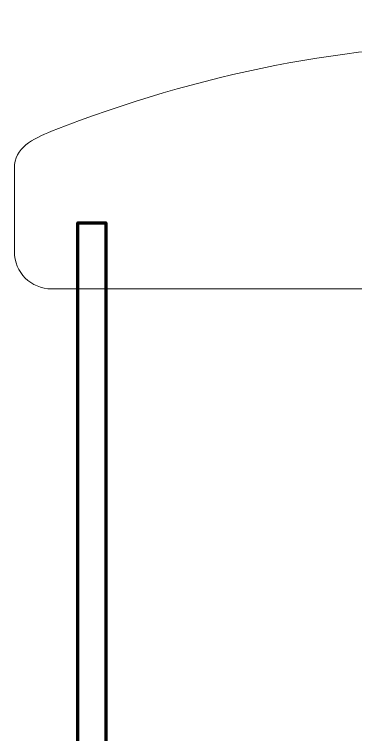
# Model space of a CAD drawing. Header units: centimetres. Extents: x -860 to -17, y -240 to 97.
# Drawn here: x -824.02 to -805.77, y 58.3 to 96.82 of the extents above; entities that cross this region are included whole.
import ezdxf

# ---------------------------------------------------------------- set-up
doc = ezdxf.new("R2010")
doc.units = ezdxf.units.CM
doc.header["$MEASUREMENT"] = 0
doc.layers.add('layer 1', color=7, linetype='Continuous')

msp = doc.modelspace()

# ---------------------------------------------------------------- linework, layer by layer
at = {"layer": 'layer 1', "color": 250, "lineweight": 20}
for points, knots in [([(-822.04142, 82.13797), (-806.10617, 82.13797), (-790.17092, 82.13797), (-774.23567, 82.13797), (-774.23567, 82.13797), (-773.1452, 82.13797), (-772.25301, 83.03016), (-772.25301, 84.12063), (-772.25301, 84.12063), (-772.25301, 85.60916), (-772.25301, 87.0977), (-772.25301, 88.58623), (-772.25301, 88.58623), (-772.25301, 89.6767), (-773.21986, 90.17239), (-774.23567, 90.56889), (-774.23567, 90.56889), (-790.17092, 96.78881), (-806.10617, 96.8197), (-822.04142, 90.56889), (-822.04142, 90.56889), (-823.05657, 90.17069), (-824.02408, 89.67669), (-824.02408, 88.58623), (-824.02408, 88.58623), (-824.02408, 87.0977), (-824.02408, 85.60916), (-824.02408, 84.12063), (-824.02408, 84.12063), (-824.02408, 83.03017), (-823.13189, 82.13797), (-822.04142, 82.13797)], [0, 0, 0, 0, 0.11111111, 0.11111111, 0.11111111, 0.11111111, 0.22222222, 0.22222222, 0.22222222, 0.22222222, 0.33333333, 0.33333333, 0.33333333, 0.33333333, 0.44444444, 0.44444444, 0.44444444, 0.44444444, 0.55555556, 0.55555556, 0.55555556, 0.55555556, 0.66666667, 0.66666667, 0.66666667, 0.66666667, 0.77777778, 0.77777778, 0.77777778, 0.77777778, 1, 1, 1, 1]), ([(-820.63854, 82.13797), (-820.63854, 82.13797), (-819.13853, 82.13797), (-819.13853, 82.13797), (-819.13853, 82.13797), (-819.13853, 82.13797), (-819.13853, 85.67624), (-819.13853, 85.67624), (-819.13853, 85.67624), (-819.13853, 85.67624), (-820.63854, 85.67624), (-820.63854, 85.67624), (-820.63854, 85.67624), (-820.63854, 85.67624), (-820.63854, 82.13797), (-820.63854, 82.13797)], [0, 0, 0, 0, 0.2, 0.2, 0.2, 0.2, 0.4, 0.4, 0.4, 0.4, 0.6, 0.6, 0.6, 0.6, 1, 1, 1, 1])]:
    msp.add_open_spline(points, degree=3, knots=knots, dxfattribs=at)
at = {"layer": 'layer 1', "color": 242, "lineweight": 158}
msp.add_open_spline([(-820.63854, -34.32377), (-820.63854, -34.32377), (-819.13853, -34.32377), (-819.13853, -34.32377), (-819.13853, -34.32377), (-819.13853, -34.32377), (-819.13853, 85.67624), (-819.13853, 85.67624), (-819.13853, 85.67624), (-819.13853, 85.67624), (-820.63854, 85.67624), (-820.63854, 85.67624), (-820.63854, 85.67624), (-820.63854, 85.67624), (-820.63854, -34.32377), (-820.63854, -34.32377)], degree=3, knots=[0, 0, 0, 0, 0.2, 0.2, 0.2, 0.2, 0.4, 0.4, 0.4, 0.4, 0.6, 0.6, 0.6, 0.6, 1, 1, 1, 1], dxfattribs=at)

doc.saveas('drawing.dxf')
